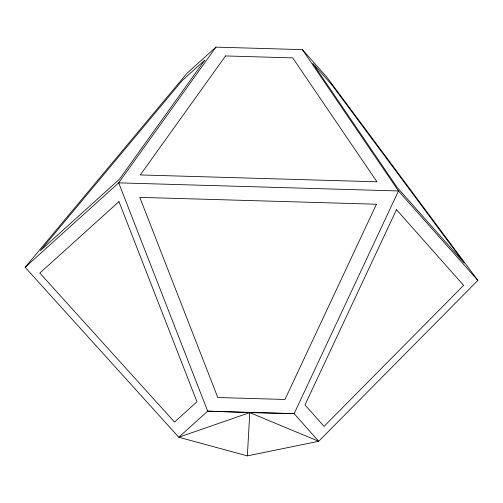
<?xml version="1.0" encoding="UTF-8"?>
<svg xmlns="http://www.w3.org/2000/svg" width="503" height="503" viewBox="0 0 503 503"><rect width="100%" height="100%" fill="white"/><g stroke="black" fill="none" stroke-linecap="round" stroke-linejoin="round"><path stroke-width="0.75" d="M247.369 455.875L249.765 412.623L294.142 413.642L318.669 441.288L477.85 280.429L326.931 77.28L302.404 49.634L215.944 47.125L187.041 73.224L25.15 267.307L178.779 437.239L247.369 455.875L318.669 441.288L249.765 412.623L207.682 411.14L178.779 437.239L249.765 412.623M215.944 47.125L118.695 182.847L25.15 267.307M477.85 280.429L398.477 190.958L302.404 49.634M376.451 204.224L284.968 399.47L217.799 397.521L139.777 197.365L376.451 204.224M398.477 190.958L294.142 413.642L207.682 411.14L118.695 182.847L398.477 190.958M396.477 209.663L304.994 404.909L324.051 426.393L463.615 285.352L396.477 209.663M204.734 60.197L119.469 179.194L40.341 250.639L182.281 80.474L204.734 60.197M225.551 55.94L140.287 174.937L376.961 181.797L292.721 57.889L225.551 55.94M118.96 201.621L39.831 273.066L174.528 422.055L196.987 401.784L118.96 201.621M331.804 84.806L312.747 63.328L396.986 187.235L464.124 262.924L331.804 84.806"/></g></svg>
